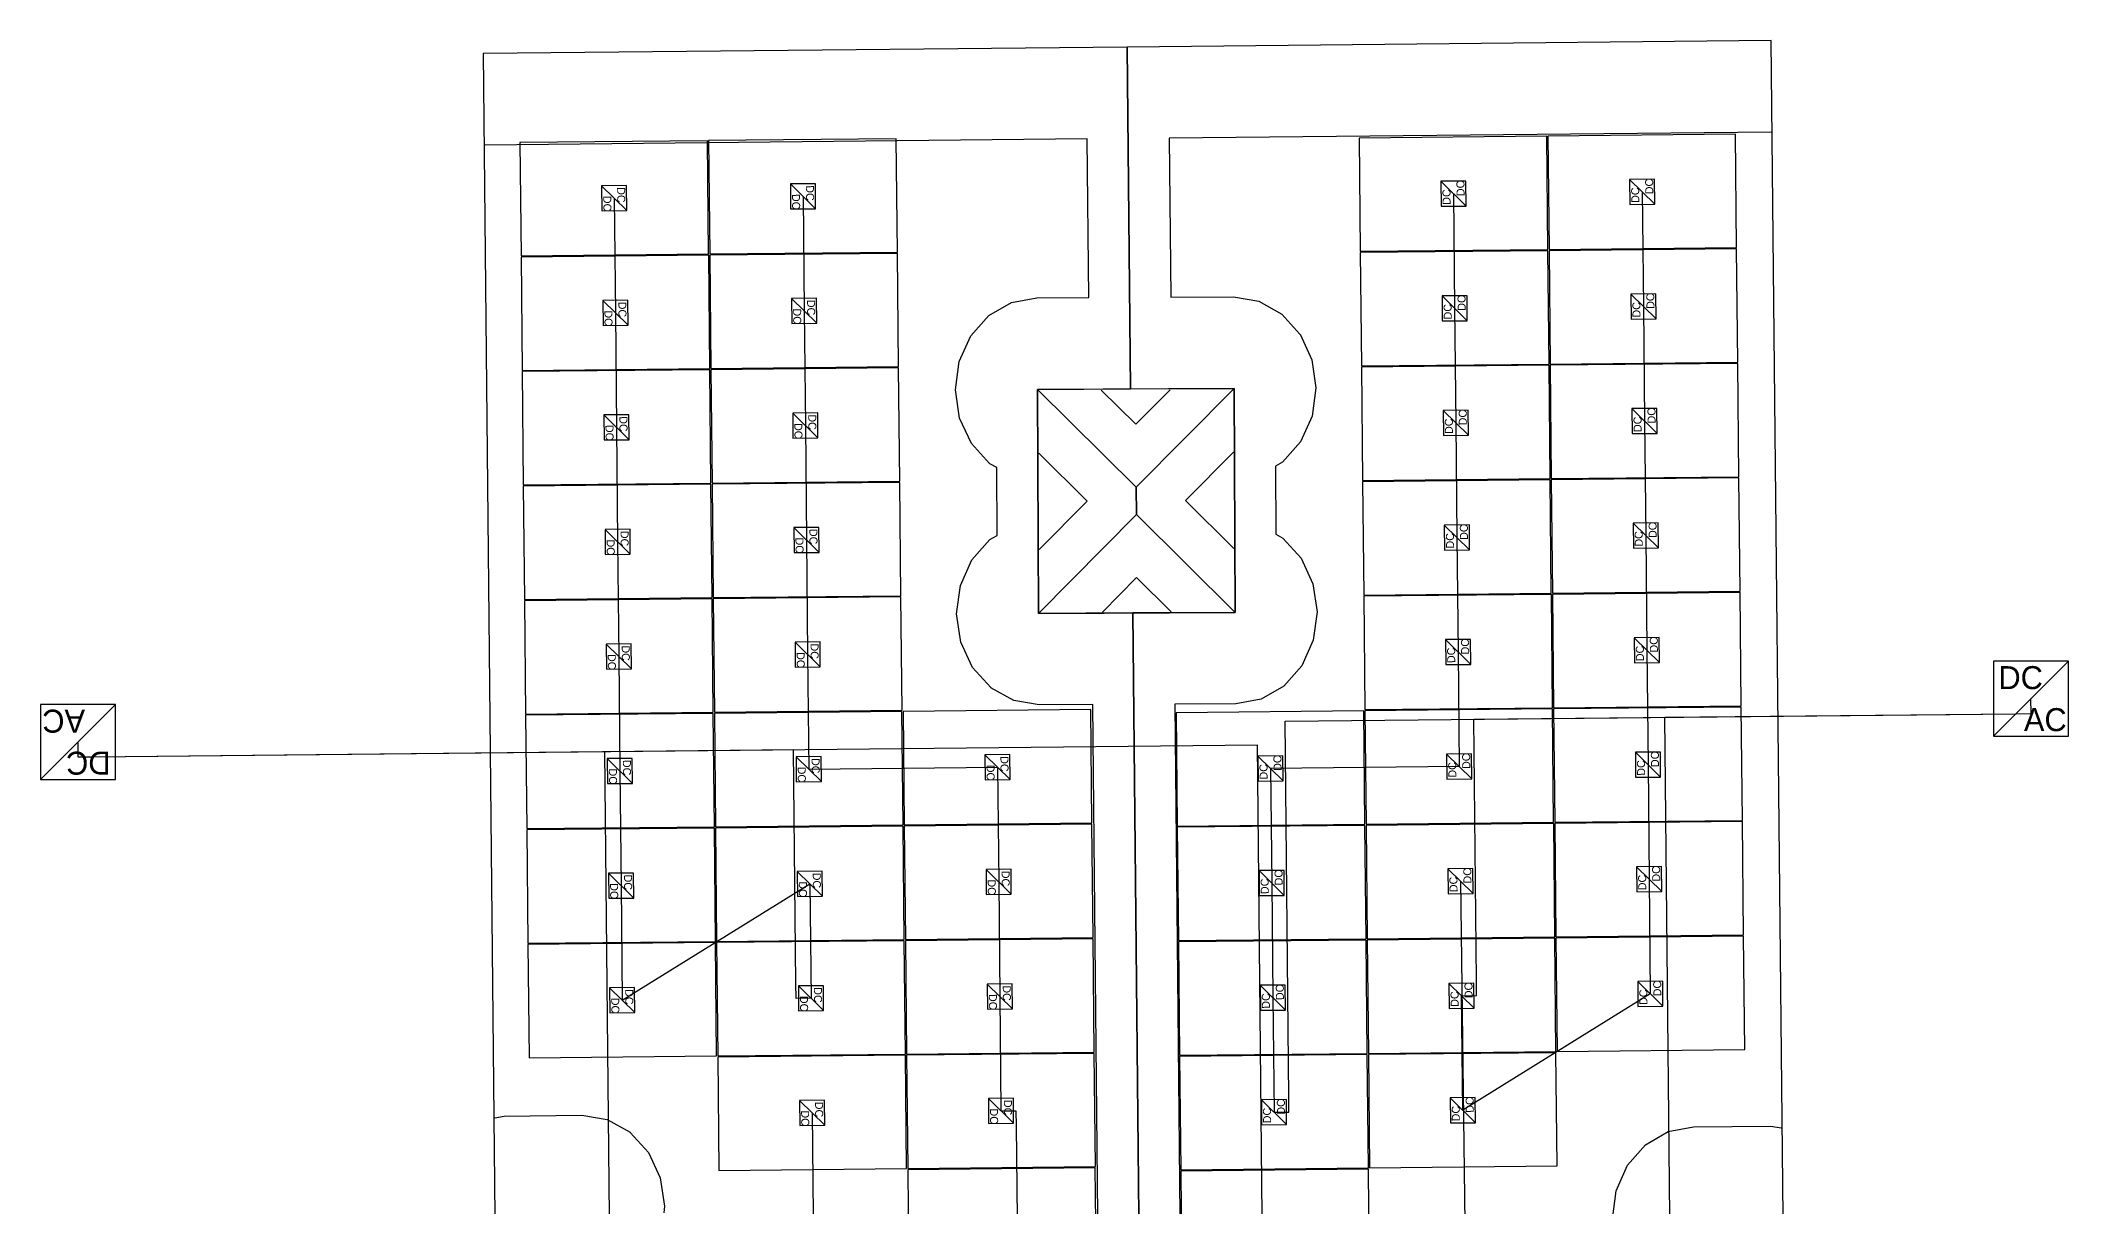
# Model space of a CAD drawing. Header units: feet. Extents: x -28.8 to 39.7, y -46.3 to 37.6.
# Drawn here: x -28.8 to 37.7, y -0.6 to 37.6 of the extents above; entities that cross this region are included whole.
import ezdxf

# ---------------------------------------------------------------- set-up
doc = ezdxf.new("R2010")
doc.units = ezdxf.units.FT
for name, color, linetype in [('Buildings', 7, 'CONTINUOUS'), ('Connections', 7, 'CONTINUOUS'), ('Inverters', 7, 'CONTINUOUS'), ('Modules', 7, 'CONTINUOUS'), ('Setbacks', 7, 'CONTINUOUS'), ('Strings', 7, 'CONTINUOUS')]:
    doc.layers.add(name, color=color, linetype=linetype)

msp = doc.modelspace()

# ---------------------------------------------------------------- linework, layer by layer
at = {"layer": 'Buildings', "color": 252}
for p, q in [((6.84, 37.401), (-14.286, 37.189)), ((27.965, 37.613), (6.84, 37.401)), ((6.952, 26.185), (6.84, 37.401)), ((6.84, 37.401), (6.952, 26.185)), ((28.758, -41.265), (27.965, 37.613)), ((-14.286, 37.189), (-13.493, -41.69)), ((10.345, 26.202), (3.892, 26.169)), ((3.892, 26.169), (6.952, 26.185)), ((3.929, 18.82), (3.892, 26.169)), ((3.892, 26.169), (7.134, 22.959)), ((3.892, 26.169), (3.929, 18.82)), ((7.134, 22.959), (3.892, 26.169)), ((6.952, 26.185), (10.345, 26.202)), ((10.345, 26.202), (7.134, 22.959)), ((7.134, 22.959), (10.345, 26.202)), ((10.382, 18.853), (10.345, 26.202)), ((10.345, 26.202), (10.382, 18.853)), ((7.134, 22.959), (7.139, 22.063)), ((7.139, 22.063), (7.134, 22.959)), ((7.139, 22.063), (3.929, 18.82)), ((3.929, 18.82), (7.139, 22.063)), ((10.382, 18.853), (7.139, 22.063)), ((7.139, 22.063), (10.382, 18.853)), ((3.929, 18.82), (10.382, 18.853)), ((7.026, 18.836), (3.929, 18.82)), ((10.382, 18.853), (7.026, 18.836)), ((7.679, -46.153), (7.026, 18.836)), ((7.026, 18.836), (7.679, -46.153))]:
    msp.add_line(p, q, dxfattribs=at)
at = {"layer": 'Connections', "color": 91}
for p, q in [((36.488, 15.53), (36.483, 16.022)), ((36.488, 15.53), (36.483, 16.022)), ((36.488, 15.53), (36.483, 16.022)), ((12.017, 15.284), (35.996, 15.525)), ((18.208, 15.346), (35.996, 15.525)), ((18.294, 6.772), (18.208, 15.346)), ((24.476, 15.409), (35.996, 15.525)), ((24.879, -24.685), (24.476, 15.409)), ((35.996, 15.525), (36.488, 15.53)), ((35.996, 15.525), (36.488, 15.53)), ((35.996, 15.525), (36.488, 15.53)), ((12.141, 2.951), (12.017, 15.284)), ((-27.57, 14.102), (-27.575, 14.594)), ((-27.57, 14.102), (-27.575, 14.594)), ((-27.57, 14.102), (-27.575, 14.594)), ((-27.078, 14.107), (-27.57, 14.102)), ((-27.078, 14.107), (-27.57, 14.102)), ((-27.078, 14.107), (-27.57, 14.102)), ((11.115, 14.491), (-27.078, 14.107)), ((-4.107, 14.338), (-27.078, 14.107)), ((-10.297, 14.276), (-27.078, 14.107)), ((-9.903, -24.929), (-10.297, 14.276)), ((-4.03, 6.678), (-4.107, 14.338)), ((11.661, -39.859), (11.115, 14.491)), ((-4.025, 6.186), (-4.03, 6.678)), ((18.299, 6.279), (18.294, 6.772)), ((-3.533, 6.191), (-4.025, 6.186)), ((17.807, 6.275), (18.299, 6.279)), ((12.146, 2.459), (12.141, 2.951)), ((2.699, 2.494), (3.191, 2.499)), ((3.191, 2.499), (3.196, 2.007)), ((3.196, 2.007), (3.412, -19.476)), ((11.654, 2.454), (12.146, 2.459))]:
    msp.add_line(p, q, dxfattribs=at)
at = {"layer": 'Inverters'}
for p, q in [((37.713, 17.253), (35.253, 17.253)), ((35.253, 17.253), (35.253, 14.792)), ((35.253, 14.792), (37.713, 17.253)), ((37.713, 14.792), (37.713, 17.253)), ((-26.345, 15.825), (-28.805, 15.825)), ((-28.805, 15.825), (-28.805, 13.364)), ((-26.345, 15.825), (-28.805, 13.364)), ((-26.345, 13.364), (-26.345, 15.825)), ((35.253, 14.792), (37.713, 14.792)), ((-28.805, 13.364), (-26.345, 13.364))]:
    msp.add_line(p, q, dxfattribs=at)
at = {"layer": 'Modules', "color": 254}
for p, q in [((-6.928, 34.328), (-13.082, 34.267)), ((-13.082, 34.267), (-13.045, 30.55)), ((-6.891, 30.611), (-6.928, 34.328)), ((-0.737, 34.39), (-6.891, 34.329)), ((-6.891, 34.329), (-6.854, 30.612)), ((-0.699, 30.673), (-0.737, 34.39)), ((20.6, 34.478), (14.446, 34.416)), ((14.446, 34.416), (14.483, 30.699)), ((20.638, 30.761), (20.6, 34.478)), ((26.792, 34.54), (20.637, 34.478)), ((20.637, 34.478), (20.675, 30.761)), ((26.829, 30.823), (26.792, 34.54)), ((-9.58, 32.853), (-10.401, 32.845)), ((-10.401, 32.845), (-10.392, 32.025)), ((-10.401, 32.845), (-9.572, 32.033)), ((-9.572, 32.033), (-9.58, 32.853)), ((-3.389, 32.915), (-4.209, 32.907)), ((-4.209, 32.907), (-4.201, 32.087)), ((-4.209, 32.907), (-3.381, 32.095)), ((-3.381, 32.095), (-3.389, 32.915)), ((17.948, 33.003), (17.128, 32.995)), ((17.128, 32.995), (17.136, 32.175)), ((17.956, 32.183), (17.128, 32.995)), ((17.956, 32.183), (17.948, 33.003)), ((24.139, 33.065), (23.319, 33.057)), ((23.319, 33.057), (23.327, 32.237)), ((24.147, 32.245), (23.319, 33.057)), ((24.147, 32.245), (24.139, 33.065)), ((-10.392, 32.025), (-9.572, 32.033)), ((-4.201, 32.087), (-3.381, 32.095)), ((17.136, 32.175), (17.956, 32.183)), ((23.327, 32.237), (24.147, 32.245)), ((-13.045, 30.55), (-6.891, 30.611)), ((-6.854, 30.612), (-0.699, 30.673)), ((-0.699, 30.632), (-6.853, 30.57)), ((-0.661, 26.915), (-0.699, 30.632)), ((14.483, 30.699), (20.638, 30.761)), ((20.638, 30.716), (14.484, 30.655)), ((14.484, 30.655), (14.521, 26.937)), ((20.676, 26.999), (20.638, 30.716)), ((20.675, 30.761), (26.829, 30.823)), ((26.829, 30.778), (20.675, 30.717)), ((20.675, 30.717), (20.713, 27)), ((26.867, 27.061), (26.829, 30.778)), ((-6.89, 30.57), (-13.044, 30.508)), ((-13.044, 30.508), (-13.007, 26.791)), ((-6.853, 26.853), (-6.89, 30.57)), ((-6.853, 30.57), (-6.816, 26.853)), ((24.177, 29.303), (23.357, 29.295)), ((23.357, 29.295), (23.365, 28.475)), ((24.185, 28.483), (23.357, 29.295)), ((24.185, 28.483), (24.177, 29.303)), ((-9.543, 29.095), (-10.363, 29.087)), ((-10.363, 29.087), (-10.355, 28.267)), ((-10.363, 29.087), (-9.534, 28.275)), ((-9.534, 28.275), (-9.543, 29.095)), ((-3.351, 29.157), (-4.172, 29.149)), ((-4.172, 29.149), (-4.163, 28.329)), ((-4.172, 29.149), (-3.343, 28.337)), ((-3.343, 28.337), (-3.351, 29.157)), ((17.986, 29.241), (17.166, 29.233)), ((17.166, 29.233), (17.174, 28.413)), ((17.994, 28.421), (17.166, 29.233)), ((17.994, 28.421), (17.986, 29.241)), ((-10.355, 28.267), (-9.534, 28.275)), ((-4.163, 28.329), (-3.343, 28.337)), ((17.174, 28.413), (17.994, 28.421)), ((23.365, 28.475), (24.185, 28.483)), ((-6.855, 26.812), (-13.009, 26.75)), ((-13.009, 26.75), (-12.972, 23.033)), ((-13.007, 26.791), (-6.853, 26.853)), ((-6.818, 23.095), (-6.855, 26.812)), ((-6.816, 26.853), (-0.661, 26.915)), ((-0.661, 26.874), (-6.815, 26.812)), ((-6.815, 26.812), (-6.778, 23.095)), ((-0.624, 23.157), (-0.661, 26.874)), ((14.521, 26.937), (20.676, 26.999)), ((20.676, 26.958), (14.522, 26.896)), ((14.522, 26.896), (14.559, 23.179)), ((20.714, 23.241), (20.676, 26.958)), ((20.713, 27), (26.867, 27.061)), ((26.867, 27.02), (20.713, 26.958)), ((20.713, 26.958), (20.75, 23.241)), ((26.905, 23.303), (26.867, 27.02)), ((-9.508, 25.337), (-10.328, 25.329)), ((-10.328, 25.329), (-10.32, 24.509)), ((-10.328, 25.329), (-9.499, 24.517)), ((-9.499, 24.517), (-9.508, 25.337)), ((-3.313, 25.399), (-4.134, 25.391)), ((-4.134, 25.391), (-4.125, 24.571)), ((-4.134, 25.391), (-3.305, 24.579)), ((-3.305, 24.579), (-3.313, 25.399)), ((18.024, 25.483), (17.203, 25.475)), ((17.203, 25.475), (17.212, 24.655)), ((18.032, 24.663), (17.203, 25.475)), ((18.032, 24.663), (18.024, 25.483)), ((24.215, 25.545), (23.395, 25.537)), ((23.395, 25.537), (23.403, 24.717)), ((24.223, 24.725), (23.395, 25.537)), ((24.223, 24.725), (24.215, 25.545)), ((17.212, 24.655), (18.032, 24.663)), ((23.403, 24.717), (24.223, 24.725)), ((-10.32, 24.509), (-9.499, 24.517)), ((-4.125, 24.571), (-3.305, 24.579)), ((20.75, 23.241), (26.905, 23.303)), ((-12.972, 23.033), (-6.818, 23.095)), ((-6.817, 23.054), (-12.972, 22.992)), ((-12.972, 22.992), (-12.934, 19.275)), ((-6.78, 19.337), (-6.817, 23.054)), ((-6.778, 23.095), (-0.624, 23.157)), ((-0.623, 23.116), (-6.777, 23.054)), ((-6.777, 23.054), (-6.74, 19.337)), ((-0.586, 19.399), (-0.623, 23.116)), ((14.559, 23.179), (20.714, 23.241)), ((20.714, 23.2), (14.56, 23.138)), ((14.56, 23.138), (14.597, 19.421)), ((20.751, 19.483), (20.714, 23.2)), ((26.905, 23.262), (20.751, 23.2)), ((20.751, 23.2), (20.788, 19.483)), ((26.943, 19.545), (26.905, 23.262)), ((-9.47, 21.579), (-10.29, 21.571)), ((-10.29, 21.571), (-10.282, 20.75)), ((-10.29, 21.571), (-9.461, 20.759)), ((-9.461, 20.759), (-9.47, 21.579)), ((-3.276, 21.641), (-4.096, 21.633)), ((-4.096, 21.633), (-4.087, 20.812)), ((-4.096, 21.633), (-3.267, 20.821)), ((-3.267, 20.821), (-3.276, 21.641)), ((18.062, 21.725), (17.241, 21.717)), ((17.241, 21.717), (17.25, 20.896)), ((18.07, 20.905), (17.241, 21.717)), ((18.07, 20.905), (18.062, 21.725)), ((24.253, 21.787), (23.433, 21.779)), ((23.433, 21.779), (23.441, 20.959)), ((24.261, 20.967), (23.433, 21.779)), ((24.261, 20.967), (24.253, 21.787)), ((-10.282, 20.75), (-9.461, 20.759)), ((-4.087, 20.812), (-3.267, 20.821)), ((17.25, 20.896), (18.07, 20.905)), ((23.441, 20.959), (24.261, 20.967)), ((-12.934, 19.275), (-6.78, 19.337)), ((-6.779, 19.296), (-12.934, 19.234)), ((-6.742, 15.579), (-6.779, 19.296)), ((-6.74, 19.337), (-0.586, 19.399)), ((-0.585, 19.358), (-6.739, 19.296)), ((-6.739, 19.296), (-6.702, 15.579)), ((-0.548, 15.641), (-0.585, 19.358)), ((14.597, 19.421), (20.751, 19.483)), ((20.752, 19.442), (14.598, 19.38)), ((14.598, 19.38), (14.635, 15.663)), ((20.789, 15.725), (20.752, 19.442)), ((20.788, 19.483), (26.943, 19.545)), ((26.943, 19.504), (20.789, 19.442)), ((20.789, 19.442), (20.826, 15.725)), ((26.981, 15.787), (26.943, 19.504)), ((-12.934, 19.234), (-12.896, 15.517)), ((18.099, 17.967), (17.279, 17.959)), ((18.108, 17.147), (18.099, 17.967)), ((24.291, 18.029), (23.47, 18.021)), ((23.47, 18.021), (23.479, 17.2)), ((24.299, 17.209), (23.47, 18.021)), ((24.299, 17.209), (24.291, 18.029)), ((-9.432, 17.821), (-10.252, 17.812)), ((-10.252, 17.812), (-10.244, 16.992)), ((-10.252, 17.812), (-9.424, 17)), ((-9.424, 17), (-9.432, 17.821)), ((-3.238, 17.883), (-4.058, 17.875)), ((-4.058, 17.875), (-4.05, 17.054)), ((-4.058, 17.875), (-3.229, 17.063)), ((-3.229, 17.063), (-3.238, 17.883)), ((17.279, 17.959), (17.287, 17.138)), ((18.108, 17.147), (17.279, 17.959)), ((-10.244, 16.992), (-9.424, 17)), ((-4.05, 17.054), (-3.229, 17.063)), ((17.287, 17.138), (18.108, 17.147)), ((23.479, 17.2), (24.299, 17.209)), ((-12.896, 15.517), (-6.742, 15.579)), ((-6.741, 15.538), (-12.896, 15.476)), ((-12.896, 15.476), (-12.858, 11.759)), ((-6.704, 11.821), (-6.741, 15.538)), ((-0.55, 15.6), (-6.704, 15.538)), ((-6.704, 15.538), (-6.667, 11.821)), ((-6.702, 15.579), (-0.548, 15.641)), ((-0.513, 11.883), (-0.55, 15.6)), ((5.644, 15.662), (-0.51, 15.6)), ((-0.51, 15.6), (-0.473, 11.883)), ((5.681, 11.945), (5.644, 15.662)), ((14.599, 15.622), (8.444, 15.56)), ((8.444, 15.56), (8.482, 11.843)), ((14.636, 11.905), (14.599, 15.622)), ((14.635, 15.663), (20.789, 15.725)), ((20.79, 15.684), (14.635, 15.622)), ((14.635, 15.622), (14.673, 11.905)), ((20.827, 11.967), (20.79, 15.684)), ((20.826, 15.725), (26.981, 15.787)), ((26.981, 15.746), (20.827, 15.684)), ((20.827, 15.684), (20.864, 11.967)), ((27.018, 12.029), (26.981, 15.746)), ((-9.394, 14.063), (-10.214, 14.054)), ((-10.214, 14.054), (-10.206, 13.234)), ((-10.214, 14.054), (-9.386, 13.242)), ((-9.386, 13.242), (-9.394, 14.063)), ((-3.203, 14.125), (-4.023, 14.116)), ((-4.023, 14.116), (-4.015, 13.296)), ((-4.023, 14.116), (-3.194, 13.304)), ((-3.194, 13.304), (-3.203, 14.125)), ((2.991, 14.187), (2.171, 14.178)), ((2.171, 14.178), (2.18, 13.358)), ((2.171, 14.178), (3, 13.367)), ((3, 13.367), (2.991, 14.187)), ((11.946, 14.147), (11.126, 14.138)), ((11.126, 14.138), (11.134, 13.318)), ((11.954, 13.326), (11.126, 14.138)), ((11.954, 13.326), (11.946, 14.147)), ((18.137, 14.209), (17.317, 14.2)), ((17.317, 14.2), (17.325, 13.38)), ((18.146, 13.388), (17.317, 14.2)), ((18.146, 13.388), (18.137, 14.209)), ((24.329, 14.271), (23.508, 14.262)), ((23.508, 14.262), (23.517, 13.442)), ((24.337, 13.451), (23.508, 14.262)), ((24.337, 13.451), (24.329, 14.271)), ((-4.015, 13.296), (-3.194, 13.304)), ((2.18, 13.358), (3, 13.367)), ((11.134, 13.318), (11.954, 13.326)), ((17.325, 13.38), (18.146, 13.388)), ((23.517, 13.442), (24.337, 13.451)), ((-10.206, 13.234), (-9.386, 13.242)), ((20.864, 11.967), (27.018, 12.029)), ((27.019, 11.988), (20.865, 11.926)), ((27.056, 8.271), (27.019, 11.988)), ((-12.858, 11.759), (-6.704, 11.821)), ((-6.704, 11.776), (-12.858, 11.714)), ((-12.858, 11.714), (-12.82, 7.997)), ((-6.666, 8.059), (-6.704, 11.776)), ((-6.667, 11.821), (-0.513, 11.883)), ((-0.512, 11.838), (-6.667, 11.776)), ((-6.667, 11.776), (-6.629, 8.059)), ((-0.475, 8.121), (-0.512, 11.838)), ((-0.473, 11.883), (5.681, 11.945)), ((5.682, 11.9), (-0.472, 11.838)), ((-0.472, 11.838), (-0.435, 8.121)), ((5.719, 8.183), (5.682, 11.9)), ((8.482, 11.843), (14.636, 11.905)), ((14.636, 11.864), (8.482, 11.802)), ((8.482, 11.802), (8.519, 8.085)), ((14.674, 8.147), (14.636, 11.864)), ((14.673, 11.905), (20.827, 11.967)), ((20.828, 11.926), (14.673, 11.864)), ((14.673, 11.864), (14.711, 8.147)), ((20.865, 8.209), (20.828, 11.926)), ((20.865, 11.926), (20.902, 8.209)), ((-9.356, 10.301), (-10.176, 10.293)), ((-10.176, 10.293), (-10.168, 9.472)), ((-10.176, 10.293), (-9.348, 9.481)), ((-9.348, 9.481), (-9.356, 10.301)), ((-3.165, 10.363), (-3.985, 10.355)), ((-3.985, 10.355), (-3.977, 9.534)), ((-3.985, 10.355), (-3.157, 9.543)), ((-3.157, 9.543), (-3.165, 10.363)), ((3.029, 10.425), (2.209, 10.417)), ((2.209, 10.417), (2.217, 9.597)), ((2.209, 10.417), (3.038, 9.605)), ((3.038, 9.605), (3.029, 10.425)), ((11.984, 10.388), (11.164, 10.38)), ((11.164, 10.38), (11.172, 9.56)), ((11.992, 9.568), (11.164, 10.38)), ((11.992, 9.568), (11.984, 10.388)), ((18.175, 10.45), (17.355, 10.442)), ((17.355, 10.442), (17.363, 9.622)), ((18.183, 9.63), (17.355, 10.442)), ((18.183, 9.63), (18.175, 10.45)), ((24.366, 10.513), (23.546, 10.504)), ((23.546, 10.504), (23.555, 9.684)), ((24.375, 9.692), (23.546, 10.504)), ((24.375, 9.692), (24.366, 10.513)), ((-10.168, 9.472), (-9.348, 9.481)), ((-3.977, 9.534), (-3.157, 9.543)), ((2.217, 9.597), (3.038, 9.605)), ((11.172, 9.56), (11.992, 9.568)), ((17.363, 9.622), (18.183, 9.63)), ((23.555, 9.684), (24.375, 9.692)), ((-12.82, 7.997), (-6.666, 8.059)), ((-6.666, 8.018), (-12.82, 7.956)), ((-6.628, 4.301), (-6.666, 8.018)), ((-6.629, 8.059), (-0.475, 8.121)), ((-0.474, 8.08), (-6.629, 8.018)), ((-6.629, 8.018), (-6.591, 4.301)), ((-0.437, 4.363), (-0.474, 8.08)), ((-0.435, 8.121), (5.719, 8.183)), ((5.72, 8.142), (-0.435, 8.08)), ((-0.435, 8.08), (-0.397, 4.363)), ((5.757, 4.425), (5.72, 8.142)), ((8.519, 8.085), (14.674, 8.147)), ((14.674, 8.102), (8.52, 8.04)), ((8.52, 8.04), (8.557, 4.323)), ((14.712, 4.385), (14.674, 8.102)), ((14.711, 8.147), (20.865, 8.209)), ((20.866, 8.164), (14.711, 8.102)), ((14.711, 8.102), (14.749, 4.385)), ((20.903, 4.447), (20.866, 8.164)), ((20.902, 8.209), (27.056, 8.271)), ((27.057, 8.226), (20.903, 8.164)), ((20.903, 8.164), (20.94, 4.447)), ((27.094, 4.509), (27.057, 8.226)), ((-12.82, 7.956), (-12.783, 4.239)), ((3.067, 6.667), (2.247, 6.659)), ((2.247, 6.659), (2.255, 5.838)), ((2.247, 6.659), (3.076, 5.847)), ((3.076, 5.847), (3.067, 6.667)), ((18.213, 6.689), (17.393, 6.68)), ((17.393, 6.68), (17.401, 5.86)), ((18.221, 5.869), (17.393, 6.68)), ((18.221, 5.869), (18.213, 6.689)), ((24.404, 6.751), (23.584, 6.743)), ((23.584, 6.743), (23.592, 5.922)), ((24.413, 5.931), (23.584, 6.743)), ((24.413, 5.931), (24.404, 6.751)), ((-9.318, 6.543), (-10.138, 6.534)), ((-10.138, 6.534), (-10.13, 5.714)), ((-10.138, 6.534), (-9.31, 5.722)), ((-9.31, 5.722), (-9.318, 6.543)), ((-3.127, 6.605), (-3.947, 6.596)), ((-3.947, 6.596), (-3.939, 5.776)), ((-3.947, 6.596), (-3.119, 5.785)), ((-3.119, 5.785), (-3.127, 6.605)), ((12.022, 6.627), (11.202, 6.618)), ((11.202, 6.618), (11.21, 5.798)), ((12.03, 5.806), (11.202, 6.618)), ((12.03, 5.806), (12.022, 6.627)), ((-10.13, 5.714), (-9.31, 5.722)), ((-3.939, 5.776), (-3.119, 5.785)), ((2.255, 5.838), (3.076, 5.847)), ((11.21, 5.798), (12.03, 5.806)), ((17.401, 5.86), (18.221, 5.869)), ((23.592, 5.922), (24.413, 5.931)), ((-12.783, 4.239), (-6.628, 4.301)), ((-6.591, 4.301), (-0.437, 4.363)), ((-0.436, 4.322), (-6.591, 4.26)), ((-6.591, 4.26), (-6.553, 0.543)), ((-0.399, 0.605), (-0.436, 4.322)), ((-0.397, 4.363), (5.757, 4.425)), ((5.758, 4.384), (-0.397, 4.322)), ((-0.397, 4.322), (-0.359, 0.605)), ((5.795, 0.667), (5.758, 4.384)), ((8.557, 4.323), (14.712, 4.385)), ((14.712, 4.344), (8.558, 4.282)), ((8.558, 4.282), (8.595, 0.565)), ((14.75, 0.627), (14.712, 4.344)), ((14.749, 4.385), (20.903, 4.447)), ((20.904, 4.406), (14.749, 4.344)), ((14.749, 4.344), (14.787, 0.627)), ((20.941, 0.689), (20.904, 4.406)), ((20.94, 4.447), (27.094, 4.509)), ((-3.089, 2.847), (-3.909, 2.838)), ((-3.909, 2.838), (-3.901, 2.018)), ((-3.909, 2.838), (-3.081, 2.026)), ((-3.081, 2.026), (-3.089, 2.847)), ((3.105, 2.909), (2.285, 2.9)), ((2.285, 2.9), (2.293, 2.08)), ((2.285, 2.9), (3.113, 2.089)), ((3.113, 2.089), (3.105, 2.909)), ((12.06, 2.868), (11.24, 2.86)), ((11.24, 2.86), (11.248, 2.04)), ((12.068, 2.048), (11.24, 2.86)), ((12.068, 2.048), (12.06, 2.868)), ((18.251, 2.931), (17.431, 2.922)), ((17.431, 2.922), (17.439, 2.102)), ((18.259, 2.11), (17.431, 2.922)), ((18.259, 2.11), (18.251, 2.931)), ((-3.901, 2.018), (-3.081, 2.026)), ((2.293, 2.08), (3.113, 2.089)), ((11.248, 2.04), (12.068, 2.048)), ((17.439, 2.102), (18.259, 2.11)), ((-0.359, 0.605), (5.795, 0.667)), ((14.787, 0.627), (20.941, 0.689)), ((-6.553, 0.543), (-0.399, 0.605)), ((5.793, 0.626), (-0.362, 0.564)), ((-0.362, 0.564), (-0.324, -3.153)), ((5.83, -3.091), (5.793, 0.626)), ((8.595, 0.565), (14.75, 0.627)), ((14.75, 0.586), (8.596, 0.524)), ((8.596, 0.524), (8.633, -3.193)), ((14.788, -3.131), (14.75, 0.586))]:
    msp.add_line(p, q, dxfattribs=at)
at = {"layer": 'Setbacks', "color": 2}
for p, q in [((27.962, 34.61), (8.214, 34.411)), ((5.525, 34.384), (-14.223, 34.186)), ((5.578, 29.181), (5.525, 34.384)), ((8.214, 34.411), (8.267, 29.194)), ((2.299, 28.591), (3.044, 29.021)), ((3.044, 29.021), (3.044, 29.021)), ((3.044, 29.021), (3.045, 29.021)), ((3.045, 29.021), (3.873, 29.172)), ((3.873, 29.172), (3.874, 29.172)), ((3.874, 29.172), (5.578, 29.181)), ((8.267, 29.194), (10.326, 29.205)), ((10.326, 29.205), (10.327, 29.205)), ((10.327, 29.205), (11.157, 29.062)), ((11.157, 29.062), (11.157, 29.062)), ((11.157, 29.062), (11.158, 29.062)), ((11.158, 29.062), (11.908, 28.639)), ((11.908, 28.639), (11.909, 28.639)), ((11.909, 28.639), (11.909, 28.639)), ((11.909, 28.639), (12.506, 27.978)), ((1.709, 27.924), (2.298, 28.59)), ((2.298, 28.59), (2.298, 28.591)), ((2.298, 28.591), (2.299, 28.591)), ((12.506, 27.978), (12.507, 27.978)), ((12.507, 27.978), (12.507, 27.977)), ((12.507, 27.977), (12.893, 27.143)), ((1.332, 27.085), (1.708, 27.923)), ((1.708, 27.923), (1.709, 27.924)), ((1.708, 27.923), (1.708, 27.923)), ((1.206, 26.156), (1.332, 27.084)), ((1.332, 27.084), (1.332, 27.085)), ((12.893, 27.143), (12.893, 27.142)), ((12.893, 27.142), (13.03, 26.216)), ((1.206, 26.155), (1.206, 26.156)), ((1.343, 25.229), (1.206, 26.155)), ((5.988, 26.147), (7.124, 25.022)), ((7.124, 25.022), (8.249, 26.158)), ((13.03, 26.215), (12.905, 25.287)), ((13.03, 26.216), (13.03, 26.215)), ((12.904, 25.286), (12.528, 24.448)), ((12.905, 25.287), (12.904, 25.286)), ((1.343, 25.228), (1.343, 25.229)), ((1.729, 24.393), (1.343, 25.228)), ((1.73, 24.393), (1.729, 24.393)), ((2.327, 23.732), (1.73, 24.393)), ((1.73, 24.393), (1.73, 24.393)), ((5.522, 22.503), (3.935, 24.074)), ((10.322, 24.106), (8.751, 22.519)), ((12.528, 24.447), (11.938, 23.78)), ((12.528, 24.448), (12.528, 24.447)), ((12.528, 24.447), (12.528, 24.447)), ((2.328, 23.732), (2.327, 23.732)), ((2.328, 23.731), (2.328, 23.732)), ((2.56, 23.601), (2.328, 23.731)), ((2.571, 21.378), (2.56, 23.601)), ((11.938, 23.78), (11.702, 23.644)), ((11.702, 23.644), (11.713, 21.421)), ((11.938, 23.78), (11.938, 23.78)), ((11.938, 23.78), (11.938, 23.78)), ((3.951, 20.916), (5.522, 22.503)), ((8.751, 22.519), (10.338, 20.948)), ((2.336, 21.242), (2.571, 21.378)), ((11.713, 21.421), (11.945, 21.29)), ((11.945, 21.29), (11.946, 21.29)), ((11.946, 21.29), (11.946, 21.29)), ((11.946, 21.29), (12.543, 20.629)), ((1.746, 20.575), (2.335, 21.241)), ((2.335, 21.241), (2.335, 21.242)), ((2.335, 21.242), (2.336, 21.242)), ((12.543, 20.629), (12.544, 20.629)), ((12.544, 20.629), (12.544, 20.628)), ((12.544, 20.628), (12.93, 19.794)), ((1.369, 19.736), (1.745, 20.574)), ((1.745, 20.574), (1.746, 20.575)), ((1.745, 20.574), (1.745, 20.574)), ((7.149, 20), (6.024, 18.863)), ((8.286, 18.875), (7.149, 20)), ((1.243, 18.807), (1.369, 19.735)), ((1.369, 19.735), (1.369, 19.736)), ((12.93, 19.794), (12.93, 19.793)), ((12.93, 19.793), (13.067, 18.867)), ((1.243, 18.806), (1.243, 18.807)), ((1.38, 17.88), (1.243, 18.806)), ((13.067, 18.866), (12.942, 17.938)), ((13.067, 18.867), (13.067, 18.866)), ((1.38, 17.879), (1.38, 17.88)), ((1.766, 17.044), (1.38, 17.879)), ((12.941, 17.937), (12.565, 17.099)), ((12.942, 17.938), (12.941, 17.937)), ((1.767, 17.044), (1.766, 17.044)), ((2.364, 16.383), (1.767, 17.044)), ((1.767, 17.044), (1.767, 17.044)), ((12.565, 17.098), (11.975, 16.431)), ((12.565, 17.099), (12.565, 17.098)), ((12.565, 17.098), (12.565, 17.098)), ((2.365, 16.382), (2.364, 16.383)), ((3.116, 15.96), (2.365, 16.382)), ((2.365, 16.382), (2.365, 16.382)), ((11.228, 16), (10.4, 15.849)), ((11.229, 16.001), (11.228, 16)), ((11.975, 16.431), (11.229, 16.001)), ((11.229, 16.001), (11.229, 16.001)), ((11.975, 16.431), (11.975, 16.431)), ((11.975, 16.431), (11.975, 16.431)), ((3.117, 15.959), (3.116, 15.96)), ((3.116, 15.96), (3.116, 15.96)), ((3.946, 15.817), (3.117, 15.959)), ((3.947, 15.817), (3.946, 15.817)), ((5.712, 15.826), (3.947, 15.817)), ((6.305, -43.163), (5.712, 15.826)), ((10.4, 15.849), (8.401, 15.839)), ((8.401, 15.839), (8.994, -43.136)), ((10.4, 15.849), (10.4, 15.849)), ((-13.902, 2.268), (-13.595, 2.326)), ((-13.595, 2.326), (-13.594, 2.326)), ((-13.594, 2.326), (-11.051, 2.351)), ((-11.051, 2.351), (-11.05, 2.351)), ((-11.05, 2.351), (-10.22, 2.213)), ((-10.22, 2.213), (-10.219, 2.213)), ((-10.219, 2.213), (-10.219, 2.212)), ((-10.219, 2.212), (-9.467, 1.794)), ((25.412, 1.975), (27.956, 2)), ((27.956, 2), (27.956, 2)), ((27.956, 2), (28.291, 1.944)), ((-9.467, 1.794), (-9.467, 1.794)), ((-9.467, 1.794), (-9.466, 1.793)), ((-9.466, 1.793), (-8.866, 1.135)), ((23.252, 0.715), (23.839, 1.385)), ((23.839, 1.385), (23.839, 1.385)), ((23.839, 1.385), (23.84, 1.385)), ((23.84, 1.385), (24.583, 1.819)), ((24.583, 1.819), (24.584, 1.819)), ((24.584, 1.819), (25.411, 1.975)), ((24.584, 1.819), (24.584, 1.819)), ((25.411, 1.975), (25.412, 1.975)), ((-8.866, 1.135), (-8.866, 1.135)), ((-8.866, 1.135), (-8.865, 1.135)), ((-8.865, 1.135), (-8.476, 0.302)), ((22.879, -0.126), (23.251, 0.714)), ((23.251, 0.714), (23.252, 0.715)), ((23.252, 0.715), (23.252, 0.715)), ((-8.476, 0.302), (-8.476, 0.301)), ((-8.476, 0.301), (-8.335, -0.624)), ((-8.335, -0.625), (-8.365, -0.851)), ((-8.335, -0.624), (-8.335, -0.625)), ((22.757, -1.055), (22.879, -0.127)), ((22.879, -0.127), (22.879, -0.126))]:
    msp.add_line(p, q, dxfattribs=at)
at = {"layer": 'Strings', "color": 11}
for p, q in [((23.733, 32.651), (23.771, 28.889)), ((-9.986, 32.439), (-9.949, 28.681)), ((-3.795, 32.501), (-3.757, 28.743)), ((17.542, 32.589), (17.58, 28.827)), ((-9.949, 28.681), (-9.914, 24.923)), ((-3.757, 28.743), (-3.719, 24.985)), ((17.58, 28.827), (17.618, 25.069)), ((23.771, 28.889), (23.809, 25.131)), ((-9.914, 24.923), (-9.876, 21.165)), ((-3.719, 24.985), (-3.682, 21.227)), ((17.618, 25.069), (17.656, 21.311)), ((23.809, 25.131), (23.847, 21.373)), ((17.656, 21.311), (17.693, 17.553)), ((23.847, 21.373), (23.885, 17.615)), ((-9.876, 21.165), (-9.838, 17.406)), ((-3.682, 21.227), (-3.644, 17.469)), ((-9.838, 17.406), (-9.8, 13.648)), ((-3.644, 17.469), (-3.609, 13.71)), ((17.693, 17.553), (17.731, 13.794)), ((23.885, 17.615), (23.923, 13.857)), ((-9.8, 13.648), (-9.762, 9.887)), ((-3.609, 13.71), (2.586, 13.773)), ((2.586, 13.773), (2.623, 10.011)), ((17.731, 13.794), (11.54, 13.732)), ((11.54, 13.732), (11.578, 9.974)), ((23.923, 13.857), (23.96, 10.098)), ((2.623, 10.011), (2.661, 6.253)), ((17.769, 10.036), (18.163, -21.486)), ((23.96, 10.098), (23.998, 6.337)), ((-9.762, 9.887), (-9.724, 6.128)), ((-9.724, 6.128), (-3.571, 9.949)), ((-3.571, 9.949), (-3.533, 6.191)), ((11.578, 9.974), (11.616, 6.212)), ((2.661, 6.253), (2.699, 2.494)), ((11.616, 6.212), (11.654, 2.454)), ((17.845, 2.516), (17.807, 6.275)), ((23.998, 6.337), (17.845, 2.516)), ((-3.495, 2.432), (-3.253, -21.596))]:
    msp.add_line(p, q, dxfattribs=at)

# ---------------------------------------------------------------- texts
at = {"layer": 'Inverters'}
for s, p in [('DC', (35.417, 16.334)), ('AC', (36.253, 14.956))]:
    msp.add_text(s, height=0.7546, dxfattribs=at).set_placement(p)
for s, p in [('AC', (-27.345, 15.661)), ('DC', (-26.509, 14.283))]:
    msp.add_text(s, height=0.7546, rotation=-180, dxfattribs=at).set_placement(p)
at = {"layer": 'Modules'}
for rotation, p in [(-89.42412, (-9.892, 32.801)), (-89.42412, (-3.7, 32.863)), (90.57588, (17.447, 32.227)), (90.57588, (17.904, 32.51)), (90.57588, (23.638, 32.289)), (90.57588, (24.095, 32.572)), (-89.42412, (-10.348, 32.517)), (-89.42412, (-4.157, 32.579)), (90.57588, (24.133, 28.811)), (-89.42412, (-10.31, 28.759)), (-89.42412, (-9.854, 29.043)), (-89.42412, (-4.119, 28.821)), (-89.42412, (-3.663, 29.105)), (90.57588, (17.485, 28.465)), (90.57588, (17.941, 28.749)), (90.57588, (23.676, 28.527)), (-89.42412, (-3.625, 25.347)), (90.57588, (17.979, 24.99)), (90.57588, (24.171, 25.052)), (-89.42412, (-10.275, 25.001)), (-89.42412, (-9.819, 25.285)), (-89.42412, (-4.081, 25.063)), (90.57588, (17.523, 24.707)), (90.57588, (23.714, 24.769)), (-89.42412, (-9.781, 21.526)), (-89.42412, (-3.587, 21.589)), (90.57588, (17.561, 20.949)), (90.57588, (18.017, 21.232)), (90.57588, (23.752, 21.011)), (90.57588, (24.208, 21.294)), (-89.42412, (-10.237, 21.243)), (-89.42412, (-4.043, 21.305)), (90.57588, (18.055, 17.474)), (90.57588, (24.246, 17.536)), (-89.42412, (-10.199, 17.485)), (-89.42412, (-9.743, 17.768)), (-89.42412, (-4.005, 17.547)), (-89.42412, (-3.549, 17.83)), (90.57588, (17.599, 17.191)), (90.57588, (23.79, 17.253)), (-89.42412, (-9.705, 14.01)), (-89.42412, (-3.514, 14.072)), (-89.42412, (2.68, 14.134)), (90.57588, (11.902, 13.654)), (90.57588, (18.093, 13.716)), (90.57588, (23.828, 13.495)), (90.57588, (24.284, 13.778)), (-89.42412, (-10.162, 13.727)), (-89.42412, (-3.97, 13.789)), (-89.42412, (2.224, 13.851)), (90.57588, (11.445, 13.37)), (90.57588, (17.637, 13.433)), (-89.42412, (-9.667, 10.248)), (-89.42412, (-3.932, 10.027)), (-89.42412, (-3.476, 10.31)), (-89.42412, (2.262, 10.089)), (-89.42412, (2.718, 10.373)), (90.57588, (11.483, 9.612)), (90.57588, (11.94, 9.896)), (90.57588, (17.674, 9.674)), (90.57588, (18.131, 9.958)), (90.57588, (23.866, 9.737)), (90.57588, (24.322, 10.02)), (-89.42412, (-10.124, 9.965)), (90.57588, (18.169, 6.196)), (90.57588, (24.36, 6.258)), (-89.42412, (-10.086, 6.207)), (-89.42412, (-9.629, 6.49)), (-89.42412, (-3.895, 6.269)), (-89.42412, (-3.438, 6.552)), (-89.42412, (2.3, 6.331)), (-89.42412, (2.756, 6.614)), (90.57588, (11.521, 5.851)), (90.57588, (11.978, 6.134)), (90.57588, (17.712, 5.913)), (90.57588, (23.904, 5.975)), (-89.42412, (-3.4, 2.794)), (-89.42412, (2.794, 2.856)), (90.57588, (12.015, 2.376)), (90.57588, (18.207, 2.438)), (-89.42412, (-3.857, 2.511)), (-89.42412, (2.337, 2.573)), (90.57588, (11.559, 2.092)), (90.57588, (17.75, 2.155))]:
    msp.add_text('DC', height=0.2625, rotation=rotation, dxfattribs=at).set_placement(p)

doc.saveas('drawing.dxf')
